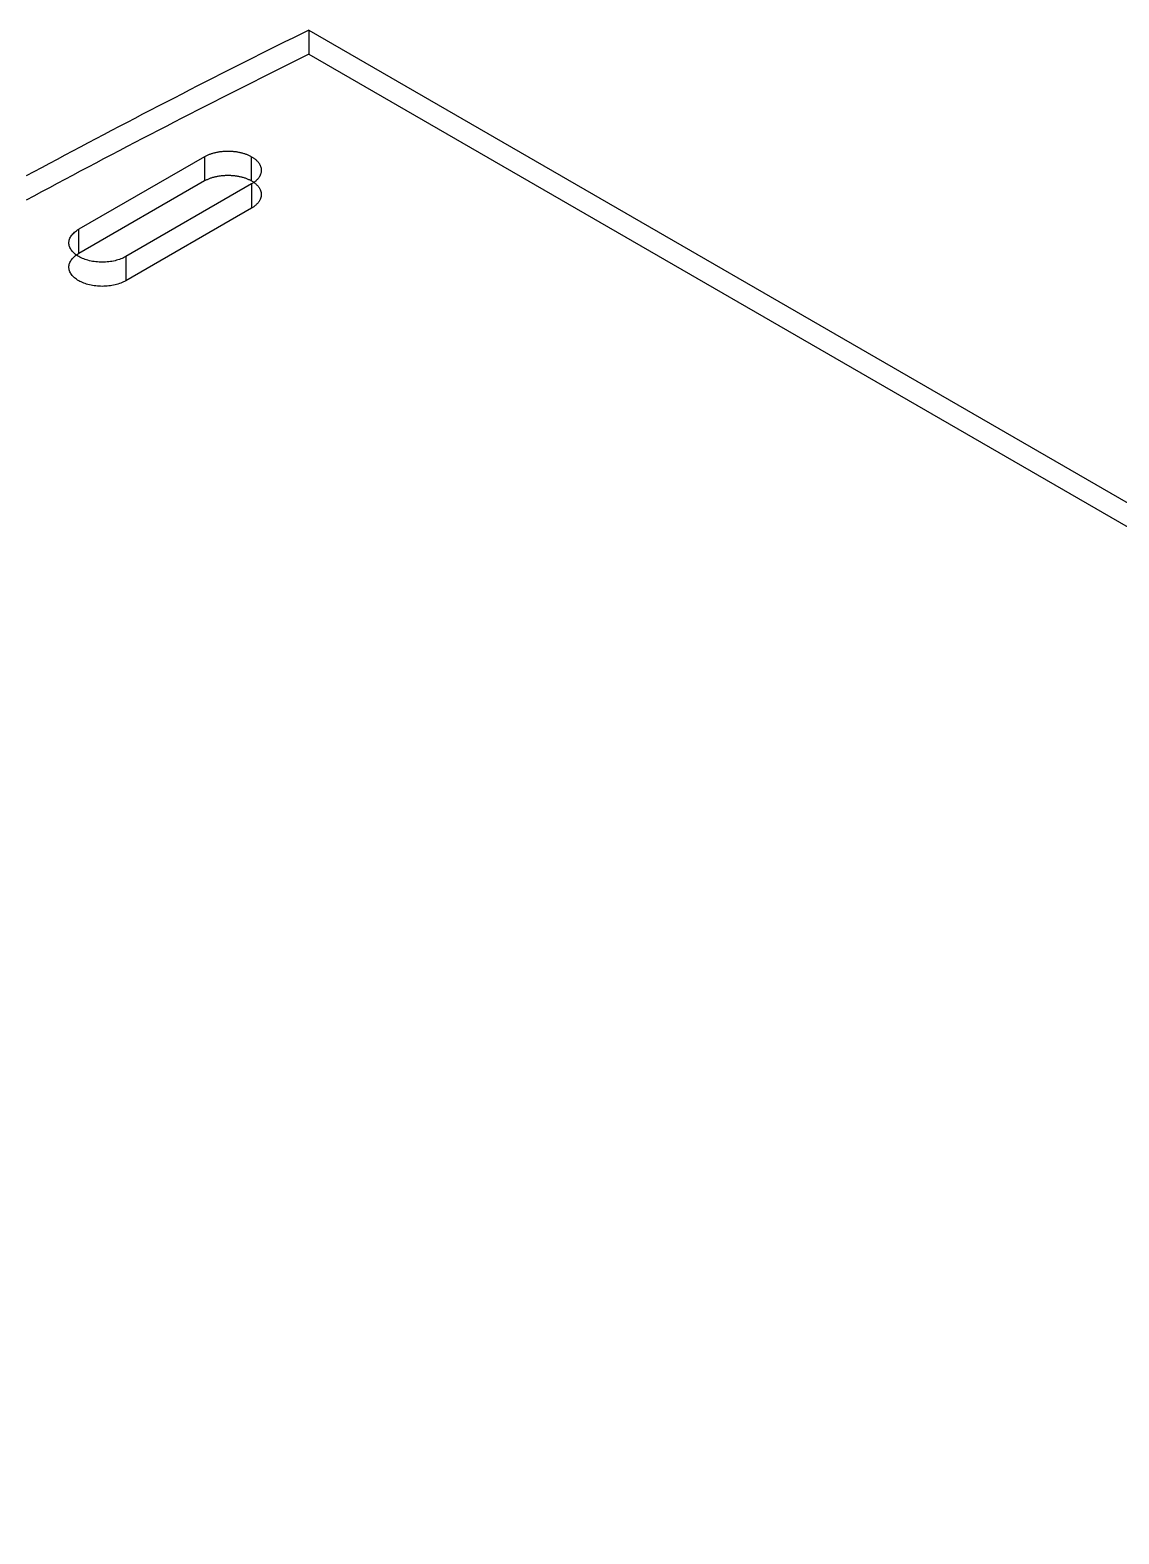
# Model space of a CAD drawing. Header units: inches. Extents: x 4 to 268, y 4 to 172.
# Drawn here: x 85.292 to 88.434, y 30.55 to 34.889 of the extents above; entities that cross this region are included whole.
import ezdxf

# ---------------------------------------------------------------- set-up
doc = ezdxf.new("R2010")
doc.units = ezdxf.units.IN
doc.header["$MEASUREMENT"] = 0

msp = doc.modelspace()

# ---------------------------------------------------------------- linework, layer by layer
at = {"layer": 'OUTLINE'}
for p, q in [((86.0963, 34.8889), (86.0732, 34.8775)), ((86.0963, 34.8889), (86.0963, 34.8191)), ((86.0963, 34.8889), (101.9302, 25.7469)), ((86.0271, 34.8546), (86.0041, 34.8431)), ((86.0501, 34.866), (86.0271, 34.8546)), ((86.0732, 34.8775), (86.0501, 34.866)), ((85.9352, 34.8087), (85.9122, 34.7971)), ((85.9581, 34.8202), (85.9352, 34.8087)), ((85.9811, 34.8317), (85.9581, 34.8202)), ((86.0041, 34.8431), (85.9811, 34.8317)), ((86.0732, 34.8077), (86.0501, 34.7962)), ((86.0963, 34.8191), (86.0732, 34.8077)), ((86.0963, 34.8191), (101.9302, 25.6771)), ((85.8436, 34.7624), (85.8208, 34.7509)), ((85.8665, 34.774), (85.8436, 34.7624)), ((85.8894, 34.7856), (85.8665, 34.774)), ((85.9122, 34.7971), (85.8894, 34.7856)), ((85.9811, 34.7618), (85.9581, 34.7503)), ((86.0041, 34.7733), (85.9811, 34.7618)), ((86.0271, 34.7848), (86.0041, 34.7733)), ((86.0501, 34.7962), (86.0271, 34.7848)), ((85.7525, 34.716), (85.7298, 34.7043)), ((85.7752, 34.7276), (85.7525, 34.716)), ((85.798, 34.7392), (85.7752, 34.7276)), ((85.8208, 34.7509), (85.798, 34.7392)), ((85.8894, 34.7158), (85.8665, 34.7042)), ((85.9122, 34.7273), (85.8894, 34.7158)), ((85.9352, 34.7388), (85.9122, 34.7273)), ((85.9581, 34.7503), (85.9352, 34.7388)), ((85.6844, 34.681), (85.6618, 34.6693)), ((85.7071, 34.6927), (85.6844, 34.681)), ((85.7298, 34.7043), (85.7071, 34.6927)), ((85.8208, 34.681), (85.798, 34.6694)), ((85.8436, 34.6926), (85.8208, 34.681)), ((85.8665, 34.7042), (85.8436, 34.6926)), ((85.5939, 34.6341), (85.5714, 34.6223)), ((85.6165, 34.6458), (85.5939, 34.6341)), ((85.6391, 34.6575), (85.6165, 34.6458)), ((85.6618, 34.6693), (85.6391, 34.6575)), ((85.7298, 34.6345), (85.7071, 34.6228)), ((85.7525, 34.6462), (85.7298, 34.6345)), ((85.7752, 34.6578), (85.7525, 34.6462)), ((85.798, 34.6694), (85.7752, 34.6578)), ((85.5039, 34.5869), (85.4814, 34.5751)), ((85.5264, 34.5987), (85.5039, 34.5869)), ((85.5489, 34.6105), (85.5264, 34.5987)), ((85.5714, 34.6223), (85.5489, 34.6105)), ((85.6391, 34.5877), (85.6165, 34.576)), ((85.6618, 34.5994), (85.6391, 34.5877)), ((85.6844, 34.6111), (85.6618, 34.5994)), ((85.7071, 34.6228), (85.6844, 34.6111)), ((85.4366, 34.5514), (85.4142, 34.5395)), ((85.459, 34.5632), (85.4366, 34.5514)), ((85.4814, 34.5751), (85.459, 34.5632)), ((85.5489, 34.5407), (85.5264, 34.5289)), ((85.5714, 34.5525), (85.5489, 34.5407)), ((85.5939, 34.5642), (85.5714, 34.5525)), ((85.6165, 34.576), (85.5939, 34.5642)), ((85.3473, 34.5038), (85.325, 34.4918)), ((85.3696, 34.5157), (85.3473, 34.5038)), ((85.3919, 34.5276), (85.3696, 34.5157)), ((85.4142, 34.5395), (85.3919, 34.5276)), ((85.7948, 34.5235), (85.432, 34.3141)), ((85.4814, 34.5052), (85.459, 34.4934)), ((85.5039, 34.5171), (85.4814, 34.5052)), ((85.5264, 34.5289), (85.5039, 34.5171)), ((85.7948, 34.5235), (85.7964, 34.5245)), ((85.7948, 34.5235), (85.7948, 34.4537)), ((85.7964, 34.5245), (85.7982, 34.5254)), ((85.7982, 34.5254), (85.7999, 34.5263)), ((85.7999, 34.5263), (85.8017, 34.5272)), ((85.8017, 34.5272), (85.8036, 34.528)), ((85.8036, 34.528), (85.8055, 34.5289)), ((85.8055, 34.5289), (85.8074, 34.5297)), ((85.8074, 34.5297), (85.8093, 34.5304)), ((85.8093, 34.5304), (85.8113, 34.5312)), ((85.8113, 34.5312), (85.8133, 34.5319)), ((85.8133, 34.5319), (85.8154, 34.5326)), ((85.8154, 34.5326), (85.8174, 34.5332)), ((85.8174, 34.5332), (85.8195, 34.5339)), ((85.8195, 34.5339), (85.8216, 34.5345)), ((85.8216, 34.5345), (85.8238, 34.535)), ((85.8238, 34.535), (85.826, 34.5356)), ((85.826, 34.5356), (85.8282, 34.5361)), ((85.8282, 34.5361), (85.8304, 34.5366)), ((85.8304, 34.5366), (85.8326, 34.537)), ((85.8326, 34.537), (85.8349, 34.5374)), ((85.8349, 34.5374), (85.8371, 34.5378)), ((85.8371, 34.5378), (85.8394, 34.5381)), ((85.8394, 34.5381), (85.8417, 34.5385)), ((85.8417, 34.5385), (85.844, 34.5387)), ((85.844, 34.5387), (85.8463, 34.539)), ((85.8463, 34.539), (85.8487, 34.5392)), ((85.8487, 34.5392), (85.851, 34.5394)), ((85.851, 34.5394), (85.8533, 34.5395)), ((85.8533, 34.5395), (85.8557, 34.5397)), ((85.8557, 34.5397), (85.8581, 34.5397)), ((85.8581, 34.5397), (85.8604, 34.5398)), ((85.8604, 34.5398), (85.8628, 34.5398)), ((85.8628, 34.5398), (85.8651, 34.5398)), ((85.8651, 34.5398), (85.8675, 34.5397)), ((85.8675, 34.5397), (85.8699, 34.5397)), ((85.8699, 34.5397), (85.8722, 34.5395)), ((85.8722, 34.5395), (85.8746, 34.5394)), ((85.8746, 34.5394), (85.8769, 34.5392)), ((85.8769, 34.5392), (85.8792, 34.539)), ((85.8792, 34.539), (85.8815, 34.5387)), ((85.8815, 34.5387), (85.8839, 34.5385)), ((85.8839, 34.5385), (85.8862, 34.5381)), ((85.8862, 34.5381), (85.8884, 34.5378)), ((85.8884, 34.5378), (85.8907, 34.5374)), ((85.8907, 34.5374), (85.893, 34.537)), ((85.893, 34.537), (85.8952, 34.5366)), ((85.8952, 34.5366), (85.8974, 34.5361)), ((85.8974, 34.5361), (85.8996, 34.5356)), ((85.8996, 34.5356), (85.9018, 34.535)), ((85.9018, 34.535), (85.9039, 34.5345)), ((85.9039, 34.5345), (85.906, 34.5339)), ((85.906, 34.5339), (85.9081, 34.5332)), ((85.9081, 34.5332), (85.9102, 34.5326)), ((85.9102, 34.5326), (85.9122, 34.5319)), ((85.9122, 34.5319), (85.9142, 34.5312)), ((85.9142, 34.5312), (85.9162, 34.5304)), ((85.9162, 34.5304), (85.9182, 34.5297)), ((85.9182, 34.5297), (85.9201, 34.5289)), ((85.9201, 34.5289), (85.922, 34.528)), ((85.922, 34.528), (85.9238, 34.5272)), ((85.9238, 34.5272), (85.9256, 34.5263)), ((85.9256, 34.5263), (85.9274, 34.5254)), ((85.9274, 34.5254), (85.9291, 34.5245)), ((85.9291, 34.5245), (85.9308, 34.5235)), ((85.9308, 34.5235), (85.9324, 34.5226)), ((85.9308, 34.4537), (85.9308, 34.5235)), ((85.9324, 34.5226), (85.9341, 34.5216)), ((85.9341, 34.5216), (85.9356, 34.5205)), ((85.9356, 34.5205), (85.9371, 34.5195)), ((85.9371, 34.5195), (85.9386, 34.5184)), ((85.9386, 34.5184), (85.94, 34.5173)), ((85.94, 34.5173), (85.9414, 34.5162)), ((85.9414, 34.5162), (85.9428, 34.5151)), ((85.9428, 34.5151), (85.9441, 34.514)), ((85.9441, 34.514), (85.9453, 34.5128)), ((85.9453, 34.5128), (85.9465, 34.5116)), ((85.9465, 34.5116), (85.9476, 34.5104)), ((85.9476, 34.5104), (85.9487, 34.5092)), ((85.9487, 34.5092), (85.9497, 34.508)), ((85.9497, 34.508), (85.9507, 34.5068)), ((85.9507, 34.5068), (85.9517, 34.5055)), ((85.9517, 34.5055), (85.9525, 34.5042)), ((85.9525, 34.5042), (85.9534, 34.503)), ((85.9534, 34.503), (85.9541, 34.5017)), ((85.9541, 34.5017), (85.9548, 34.5004)), ((85.9548, 34.5004), (85.9555, 34.4991)), ((85.9555, 34.4991), (85.9561, 34.4978)), ((85.9561, 34.4978), (85.9566, 34.4964)), ((85.3027, 34.4799), (85.2805, 34.4679)), ((85.325, 34.4918), (85.3027, 34.4799)), ((85.3919, 34.4578), (85.3696, 34.4459)), ((85.4142, 34.4697), (85.3919, 34.4578)), ((85.4366, 34.4815), (85.4142, 34.4697)), ((85.459, 34.4934), (85.4366, 34.4815)), ((85.7948, 34.4537), (85.7964, 34.4547)), ((85.7964, 34.4547), (85.7982, 34.4556)), ((85.7982, 34.4556), (85.7999, 34.4565)), ((85.7999, 34.4565), (85.8017, 34.4574)), ((85.8017, 34.4574), (85.8036, 34.4582)), ((85.8036, 34.4582), (85.8055, 34.459)), ((85.8055, 34.459), (85.8074, 34.4598)), ((85.8074, 34.4598), (85.8093, 34.4606)), ((85.8093, 34.4606), (85.8113, 34.4614)), ((85.8113, 34.4614), (85.8133, 34.4621)), ((85.8133, 34.4621), (85.8154, 34.4628)), ((85.8154, 34.4628), (85.8174, 34.4634)), ((85.8174, 34.4634), (85.8195, 34.464)), ((85.8195, 34.464), (85.8216, 34.4646)), ((85.8216, 34.4646), (85.8238, 34.4652)), ((85.8238, 34.4652), (85.826, 34.4658)), ((85.826, 34.4658), (85.8282, 34.4663)), ((85.8282, 34.4663), (85.8304, 34.4667)), ((85.8304, 34.4667), (85.8326, 34.4672)), ((85.8326, 34.4672), (85.8349, 34.4676)), ((85.8349, 34.4676), (85.8371, 34.468)), ((85.8371, 34.468), (85.8394, 34.4683)), ((85.8394, 34.4683), (85.8417, 34.4686)), ((85.8417, 34.4686), (85.844, 34.4689)), ((85.844, 34.4689), (85.8463, 34.4692)), ((85.8463, 34.4692), (85.8487, 34.4694)), ((85.8487, 34.4694), (85.851, 34.4696)), ((85.851, 34.4696), (85.8533, 34.4697)), ((85.8533, 34.4697), (85.8557, 34.4698)), ((85.8557, 34.4698), (85.8581, 34.4699)), ((85.8581, 34.4699), (85.8604, 34.47)), ((85.8604, 34.47), (85.8628, 34.47)), ((85.8628, 34.47), (85.8651, 34.47)), ((85.8651, 34.47), (85.8675, 34.4699)), ((85.8675, 34.4699), (85.8699, 34.4698)), ((85.8699, 34.4698), (85.8722, 34.4697)), ((85.8722, 34.4697), (85.8746, 34.4696)), ((85.8746, 34.4696), (85.8769, 34.4694)), ((85.8769, 34.4694), (85.8792, 34.4692)), ((85.8792, 34.4692), (85.8815, 34.4689)), ((85.8815, 34.4689), (85.8839, 34.4686)), ((85.8839, 34.4686), (85.8862, 34.4683)), ((85.8862, 34.4683), (85.8884, 34.468)), ((85.8884, 34.468), (85.8907, 34.4676)), ((85.8907, 34.4676), (85.893, 34.4672)), ((85.893, 34.4672), (85.8952, 34.4667)), ((85.8952, 34.4667), (85.8974, 34.4663)), ((85.8974, 34.4663), (85.8996, 34.4658)), ((85.8996, 34.4658), (85.9018, 34.4652)), ((85.9018, 34.4652), (85.9039, 34.4646)), ((85.9039, 34.4646), (85.906, 34.464)), ((85.906, 34.464), (85.9081, 34.4634)), ((85.9081, 34.4634), (85.9102, 34.4628)), ((85.9102, 34.4628), (85.9122, 34.4621)), ((85.9122, 34.4621), (85.9142, 34.4614)), ((85.9142, 34.4614), (85.9162, 34.4606)), ((85.9162, 34.4606), (85.9182, 34.4598)), ((85.9182, 34.4598), (85.9201, 34.459)), ((85.9201, 34.459), (85.922, 34.4582)), ((85.922, 34.4582), (85.9238, 34.4574)), ((85.9238, 34.4574), (85.9256, 34.4565)), ((85.9256, 34.4565), (85.9274, 34.4556)), ((85.9274, 34.4556), (85.9291, 34.4547)), ((85.9291, 34.4547), (85.9308, 34.4537)), ((85.9441, 34.4545), (85.9428, 34.4534)), ((85.9453, 34.4557), (85.9441, 34.4545)), ((85.9465, 34.4569), (85.9453, 34.4557)), ((85.9476, 34.4581), (85.9465, 34.4569)), ((85.9487, 34.4593), (85.9476, 34.4581)), ((85.9497, 34.4605), (85.9487, 34.4593)), ((85.9507, 34.4618), (85.9497, 34.4605)), ((85.9517, 34.463), (85.9507, 34.4618)), ((85.9525, 34.4643), (85.9517, 34.463)), ((85.9534, 34.4655), (85.9525, 34.4643)), ((85.9541, 34.4668), (85.9534, 34.4655)), ((85.9548, 34.4681), (85.9541, 34.4668)), ((85.9555, 34.4694), (85.9548, 34.4681)), ((85.9561, 34.4708), (85.9555, 34.4694)), ((85.9566, 34.4721), (85.9561, 34.4708)), ((85.9566, 34.4964), (85.9571, 34.4951)), ((85.9571, 34.4734), (85.9566, 34.4721)), ((85.9571, 34.4951), (85.9576, 34.4938)), ((85.9576, 34.4748), (85.9571, 34.4734)), ((85.9576, 34.4938), (85.9579, 34.4924)), ((85.9579, 34.4761), (85.9576, 34.4748)), ((85.9579, 34.4924), (85.9583, 34.4911)), ((85.9583, 34.4775), (85.9579, 34.4761)), ((85.9583, 34.4911), (85.9585, 34.4897)), ((85.9585, 34.4788), (85.9583, 34.4775)), ((85.9585, 34.4897), (85.9587, 34.4883)), ((85.9587, 34.4802), (85.9585, 34.4788)), ((85.9587, 34.4883), (85.9589, 34.487)), ((85.9589, 34.4815), (85.9587, 34.4802)), ((85.9589, 34.487), (85.9589, 34.4856)), ((85.9589, 34.4856), (85.959, 34.4843)), ((85.959, 34.4843), (85.9589, 34.4829)), ((85.9589, 34.4829), (85.9589, 34.4815)), ((85.325, 34.422), (85.3027, 34.41)), ((85.3473, 34.4339), (85.325, 34.422)), ((85.3696, 34.4459), (85.3473, 34.4339)), ((85.7948, 34.4537), (85.432, 34.2442)), ((85.9308, 34.445), (85.568, 34.2355)), ((85.9308, 34.4537), (85.9324, 34.4527)), ((85.9324, 34.446), (85.9308, 34.445)), ((85.9308, 34.445), (85.9308, 34.3752)), ((85.9324, 34.4527), (85.9341, 34.4517)), ((85.9341, 34.447), (85.9324, 34.446)), ((85.9341, 34.4517), (85.9356, 34.4507)), ((85.9356, 34.448), (85.9341, 34.447)), ((85.9356, 34.4507), (85.9371, 34.4497)), ((85.9371, 34.449), (85.9356, 34.448)), ((85.9386, 34.4501), (85.9371, 34.449)), ((85.9371, 34.4497), (85.9386, 34.4486)), ((85.94, 34.4512), (85.9386, 34.4501)), ((85.9386, 34.4486), (85.94, 34.4475)), ((85.9414, 34.4523), (85.94, 34.4512)), ((85.94, 34.4475), (85.9414, 34.4464)), ((85.9428, 34.4534), (85.9414, 34.4523)), ((85.9414, 34.4464), (85.9428, 34.4453)), ((85.9428, 34.4453), (85.9441, 34.4442)), ((85.9441, 34.4442), (85.9453, 34.443)), ((85.9453, 34.443), (85.9465, 34.4418)), ((85.9465, 34.4418), (85.9476, 34.4406)), ((85.9476, 34.4406), (85.9487, 34.4394)), ((85.9487, 34.4394), (85.9497, 34.4382)), ((85.9497, 34.4382), (85.9507, 34.4369)), ((85.9507, 34.4369), (85.9517, 34.4357)), ((85.9517, 34.4357), (85.9525, 34.4344)), ((85.9525, 34.4344), (85.9534, 34.4331)), ((85.9534, 34.4331), (85.9541, 34.4319)), ((85.9541, 34.4319), (85.9548, 34.4306)), ((85.9548, 34.4306), (85.9555, 34.4293)), ((85.9555, 34.4293), (85.9561, 34.4279)), ((85.9561, 34.4279), (85.9566, 34.4266)), ((85.9566, 34.4266), (85.9571, 34.4253)), ((85.9571, 34.4253), (85.9576, 34.4239)), ((85.9576, 34.4239), (85.9579, 34.4226)), ((85.9579, 34.4226), (85.9583, 34.4212)), ((85.9583, 34.4212), (85.9585, 34.4199)), ((85.9585, 34.4199), (85.9587, 34.4185)), ((85.9587, 34.4185), (85.9589, 34.4172)), ((85.9589, 34.4117), (85.9587, 34.4104)), ((85.9589, 34.4172), (85.9589, 34.4158)), ((85.9589, 34.4158), (85.959, 34.4144)), ((85.959, 34.4144), (85.9589, 34.4131)), ((85.9589, 34.4131), (85.9589, 34.4117)), ((85.3027, 34.41), (85.2805, 34.3981)), ((85.9308, 34.3752), (85.568, 34.1657)), ((85.9324, 34.3761), (85.9308, 34.3752)), ((85.9341, 34.3771), (85.9324, 34.3761)), ((85.9356, 34.3782), (85.9341, 34.3771)), ((85.9371, 34.3792), (85.9356, 34.3782)), ((85.9386, 34.3803), (85.9371, 34.3792)), ((85.94, 34.3813), (85.9386, 34.3803)), ((85.9414, 34.3825), (85.94, 34.3813)), ((85.9428, 34.3836), (85.9414, 34.3825)), ((85.9441, 34.3847), (85.9428, 34.3836)), ((85.9453, 34.3859), (85.9441, 34.3847)), ((85.9465, 34.3871), (85.9453, 34.3859)), ((85.9476, 34.3883), (85.9465, 34.3871)), ((85.9487, 34.3895), (85.9476, 34.3883)), ((85.9497, 34.3907), (85.9487, 34.3895)), ((85.9507, 34.3919), (85.9497, 34.3907)), ((85.9517, 34.3932), (85.9507, 34.3919)), ((85.9525, 34.3944), (85.9517, 34.3932)), ((85.9534, 34.3957), (85.9525, 34.3944)), ((85.9541, 34.397), (85.9534, 34.3957)), ((85.9548, 34.3983), (85.9541, 34.397)), ((85.9555, 34.3996), (85.9548, 34.3983)), ((85.9561, 34.4009), (85.9555, 34.3996)), ((85.9566, 34.4023), (85.9561, 34.4009)), ((85.9571, 34.4036), (85.9566, 34.4023)), ((85.9576, 34.4049), (85.9571, 34.4036)), ((85.9579, 34.4063), (85.9576, 34.4049)), ((85.9583, 34.4076), (85.9579, 34.4063)), ((85.9585, 34.409), (85.9583, 34.4076)), ((85.9587, 34.4104), (85.9585, 34.409)), ((85.4042, 34.2802), (85.4048, 34.2829)), ((85.4048, 34.2829), (85.4056, 34.2856)), ((85.4056, 34.2856), (85.4067, 34.2883)), ((85.4067, 34.2883), (85.4079, 34.2909)), ((85.4079, 34.2909), (85.4094, 34.2935)), ((85.4094, 34.2935), (85.4111, 34.296)), ((85.4111, 34.296), (85.413, 34.2985)), ((85.413, 34.2985), (85.4151, 34.301)), ((85.4151, 34.301), (85.4175, 34.3033)), ((85.4175, 34.3033), (85.42, 34.3057)), ((85.42, 34.3057), (85.4227, 34.3079)), ((85.4227, 34.3079), (85.4256, 34.31)), ((85.4256, 34.31), (85.4287, 34.3121)), ((85.4287, 34.3121), (85.432, 34.3141)), ((85.432, 34.2442), (85.432, 34.3141)), ((85.4038, 34.2748), (85.4039, 34.2775)), ((85.4039, 34.2721), (85.4038, 34.2748)), ((85.4039, 34.2775), (85.4042, 34.2802)), ((85.4042, 34.2693), (85.4039, 34.2721)), ((85.4048, 34.2666), (85.4042, 34.2693)), ((85.4056, 34.264), (85.4048, 34.2666)), ((85.4067, 34.2613), (85.4056, 34.264)), ((85.4079, 34.2587), (85.4067, 34.2613)), ((85.4094, 34.2561), (85.4079, 34.2587)), ((85.4111, 34.2535), (85.4094, 34.2561)), ((85.413, 34.251), (85.4111, 34.2535)), ((85.4151, 34.2486), (85.413, 34.251)), ((85.4175, 34.2462), (85.4151, 34.2486)), ((85.42, 34.2439), (85.4175, 34.2462)), ((85.4227, 34.2417), (85.42, 34.2439)), ((85.42, 34.2358), (85.4227, 34.2381)), ((85.4256, 34.2396), (85.4227, 34.2417)), ((85.4227, 34.2381), (85.4256, 34.2402)), ((85.4256, 34.2402), (85.4287, 34.2423)), ((85.4287, 34.2375), (85.4256, 34.2396)), ((85.4287, 34.2423), (85.432, 34.2442)), ((85.432, 34.2355), (85.4287, 34.2375)), ((85.4038, 34.205), (85.4039, 34.2077)), ((85.4039, 34.2022), (85.4038, 34.205)), ((85.4039, 34.2077), (85.4042, 34.2104)), ((85.4042, 34.1995), (85.4039, 34.2022)), ((85.4042, 34.2104), (85.4048, 34.2131)), ((85.4048, 34.1968), (85.4042, 34.1995)), ((85.4048, 34.2131), (85.4056, 34.2158)), ((85.4056, 34.1941), (85.4048, 34.1968)), ((85.4056, 34.2158), (85.4067, 34.2185)), ((85.4067, 34.1915), (85.4056, 34.1941)), ((85.4067, 34.2185), (85.4079, 34.2211)), ((85.4079, 34.2211), (85.4094, 34.2237)), ((85.4094, 34.2237), (85.4111, 34.2262)), ((85.4111, 34.2262), (85.413, 34.2287)), ((85.413, 34.2287), (85.4151, 34.2312)), ((85.4151, 34.2312), (85.4175, 34.2335)), ((85.4175, 34.2335), (85.42, 34.2358)), ((85.4354, 34.2336), (85.432, 34.2355)), ((85.439, 34.2319), (85.4354, 34.2336)), ((85.4427, 34.2302), (85.439, 34.2319)), ((85.4465, 34.2286), (85.4427, 34.2302)), ((85.4505, 34.2272), (85.4465, 34.2286)), ((85.4546, 34.2258), (85.4505, 34.2272)), ((85.4588, 34.2246), (85.4546, 34.2258)), ((85.4632, 34.2235), (85.4588, 34.2246)), ((85.4676, 34.2225), (85.4632, 34.2235)), ((85.4721, 34.2216), (85.4676, 34.2225)), ((85.4766, 34.2209), (85.4721, 34.2216)), ((85.4812, 34.2203), (85.4766, 34.2209)), ((85.4859, 34.2199), (85.4812, 34.2203)), ((85.4906, 34.2195), (85.4859, 34.2199)), ((85.4953, 34.2193), (85.4906, 34.2195)), ((85.5, 34.2192), (85.4953, 34.2193)), ((85.5047, 34.2193), (85.5, 34.2192)), ((85.5094, 34.2195), (85.5047, 34.2193)), ((85.5141, 34.2199), (85.5094, 34.2195)), ((85.5187, 34.2203), (85.5141, 34.2199)), ((85.5234, 34.2209), (85.5187, 34.2203)), ((85.5279, 34.2216), (85.5234, 34.2209)), ((85.5324, 34.2225), (85.5279, 34.2216)), ((85.5368, 34.2235), (85.5324, 34.2225)), ((85.5411, 34.2246), (85.5368, 34.2235)), ((85.5453, 34.2258), (85.5411, 34.2246)), ((85.5494, 34.2272), (85.5453, 34.2258)), ((85.5534, 34.2286), (85.5494, 34.2272)), ((85.5573, 34.2302), (85.5534, 34.2286)), ((85.561, 34.2319), (85.5573, 34.2302)), ((85.5646, 34.2336), (85.561, 34.2319)), ((85.568, 34.2355), (85.5646, 34.2336)), ((85.568, 34.2355), (85.568, 34.1657)), ((85.4079, 34.1888), (85.4067, 34.1915)), ((85.4094, 34.1863), (85.4079, 34.1888)), ((85.4111, 34.1837), (85.4094, 34.1863)), ((85.413, 34.1812), (85.4111, 34.1837)), ((85.4151, 34.1788), (85.413, 34.1812)), ((85.4175, 34.1764), (85.4151, 34.1788)), ((85.42, 34.1741), (85.4175, 34.1764)), ((85.4227, 34.1719), (85.42, 34.1741)), ((85.4256, 34.1697), (85.4227, 34.1719)), ((85.4287, 34.1677), (85.4256, 34.1697)), ((85.432, 34.1657), (85.4287, 34.1677)), ((85.4354, 34.1638), (85.432, 34.1657)), ((85.439, 34.162), (85.4354, 34.1638)), ((85.4427, 34.1604), (85.439, 34.162)), ((85.4465, 34.1588), (85.4427, 34.1604)), ((85.4505, 34.1573), (85.4465, 34.1588)), ((85.4546, 34.156), (85.4505, 34.1573)), ((85.4588, 34.1548), (85.4546, 34.156)), ((85.4632, 34.1537), (85.4588, 34.1548)), ((85.4676, 34.1527), (85.4632, 34.1537)), ((85.4721, 34.1518), (85.4676, 34.1527)), ((85.4766, 34.1511), (85.4721, 34.1518)), ((85.4812, 34.1505), (85.4766, 34.1511)), ((85.4859, 34.15), (85.4812, 34.1505)), ((85.5187, 34.1505), (85.5141, 34.15)), ((85.5234, 34.1511), (85.5187, 34.1505)), ((85.5279, 34.1518), (85.5234, 34.1511)), ((85.5324, 34.1527), (85.5279, 34.1518)), ((85.5368, 34.1537), (85.5324, 34.1527)), ((85.5411, 34.1548), (85.5368, 34.1537)), ((85.5453, 34.156), (85.5411, 34.1548)), ((85.5494, 34.1573), (85.5453, 34.156)), ((85.5534, 34.1588), (85.5494, 34.1573)), ((85.5573, 34.1604), (85.5534, 34.1588)), ((85.561, 34.162), (85.5573, 34.1604)), ((85.5646, 34.1638), (85.561, 34.162)), ((85.568, 34.1657), (85.5646, 34.1638)), ((85.4906, 34.1497), (85.4859, 34.15)), ((85.4953, 34.1495), (85.4906, 34.1497)), ((85.5, 34.1494), (85.4953, 34.1495)), ((85.5047, 34.1495), (85.5, 34.1494)), ((85.5094, 34.1497), (85.5047, 34.1495)), ((85.5141, 34.15), (85.5094, 34.1497))]:
    msp.add_line(p, q, dxfattribs=at)

doc.saveas('drawing.dxf')
